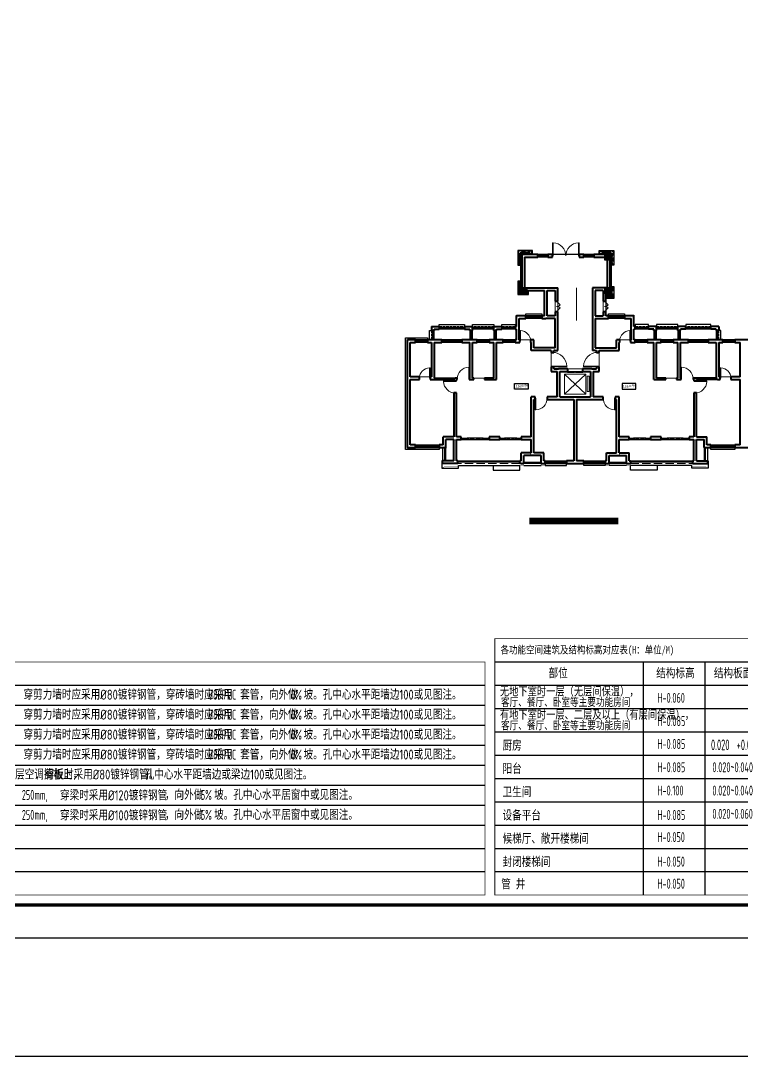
# Model space of a CAD drawing. Extents: x -518115 to 790560, y -210384 to 1628073.
# Drawn here: x 446931 to 468605, y 638908 to 670028 of the extents above; entities that cross this region are included whole.
import ezdxf

# ---------------------------------------------------------------- set-up
doc = ezdxf.new("R2010")
doc.units = 0
doc.header["$LTSCALE"] = 1000
doc.header["$MEASUREMENT"] = 0
doc.linetypes.add('DASH', pattern=[0.35, 0.25, -0.1])
doc.linetypes.add('HIDDEN', pattern=[0.375, 0.25, -0.125])
for name, color, linetype, lineweight in [('3.5方案汇报，与郭总、侯月琴确定户型_t8$0$STAIR', 2, 'Continuous', 18), ('PUB_HATCH', 8, 'Continuous', 9), ('STAIR', 2, 'Continuous', 18), ('WALL', 9, 'Continuous', 40), ('WINDOW', 144, 'Continuous', 15), ('平面-栏杆', 135, 'Continuous', 15), ('平面-看线', 45, 'Continuous', 15)]:
    doc.layers.add(name, color=color, linetype=linetype, lineweight=lineweight)
for name, color, linetype in [('C-Sheet-图框', 101, 'Continuous'), ('PUB_TEXT', 4, 'Continuous'), ('图框', 140, 'Continuous'), ('看线', 251, 'Continuous'), ('立面-看线', 251, 'Continuous')]:
    doc.layers.add(name, color=color, linetype=linetype)
doc.layers.add('yichutu', color=7, linetype='Continuous', true_color=0xffffff, plot=False)
doc.styles.add('宋体', font='', dxfattribs={"height": 50})
doc.styles.add('房间名称', font='TSSDENG', dxfattribs={"width": 0.8, "bigfont": 'HZTXT'})
doc.styles.add('黑体', font='')
doc.styles.get('宋体').set_extended_font_data('SimSun')
doc.styles.get('黑体').set_extended_font_data('SimHei')
pattern_1 = [(0, (-168166.886, -210246.6915), (12.3825, 7.149038), [8.255, -16.51]), (120, (-168166.886, -210246.6915), (-12.38249852, 7.14904056), [8.255, -16.51]), (60, (-168166.886, -210246.6915), (1.48e-06, 14.29807856), [-16.51, 8.255])]

# ---------------------------------------------------------------- blocks, each defined once
blk = doc.blocks.new('A$C028C60F5')
at = {"color": 6}
blk.add_lwpolyline([(400, 0), (0, 0), (0, -400), (400, -400)], close=True, dxfattribs=at)
at = {"layer": 'PUB_HATCH'}
blk.add_solid([(0, -400), (400, -400), (0, 0), (400, 0)], dxfattribs=at)
blk = doc.blocks.new('A$C3EFA6995')
for p in [(9700, -2400), (15900, -2400)]:
    blk.add_blockref('A$C028C60F5', p)
blk = doc.blocks.new('A$C1F074C3D')
at = {"layer": 'STAIR'}
blk.add_line((-1190, 4160), (-1190, 1703), dxfattribs=at)
blk = doc.blocks.new('A$C03F721DF')
at = {"layer": '立面-看线'}
h = blk.add_hatch(dxfattribs=at)
h.set_pattern_fill('HONEY', color=256, scale=5.2)
h.set_pattern_definition(pattern_1)
h.paths.add_polyline_path([(3680, 2600), (3680, 2640), (3400, 2640), (3400, 2600), (3360, 2600), (3360, 2280), (3440, 2280), (3440, 2560), (3720, 2560), (3720, 2600)])
h = blk.add_hatch(dxfattribs=at)
h.set_pattern_fill('HONEY', color=256, scale=5.2)
h.set_pattern_definition(pattern_1)
h.paths.add_polyline_path([(5840, 2600), (5840, 2640), (6120, 2640), (6120, 2600), (6160, 2600), (6160, 2280), (6080, 2280), (6080, 2560), (5800, 2560), (5800, 2600)])
h = blk.add_hatch(dxfattribs=at)
h.set_pattern_fill('HONEY', color=256, scale=5.2)
h.set_pattern_definition([(0, (-168206.6314, -211486.691), (12.3825, 7.149038), [8.255, -16.51]), (120, (-168206.6314, -211486.691), (-12.38249852, 7.14904056), [8.255, -16.51]), (60, (-168206.6314, -211486.691), (1.48e-06, 14.29807856), [-16.51, 8.255])])
h.paths.add_polyline_path([(3440, 1480), (3440, 1480), (3440, 1720), (3360, 1720), (3360, 1400), (3440, 1400)])
h = blk.add_hatch(dxfattribs=at)
h.set_pattern_fill('HONEY', color=256, scale=5.2)
h.set_pattern_definition([(0, (-168206.6314, -211646.691), (12.3825, 7.149038), [8.255, -16.51]), (120, (-168206.6314, -211646.691), (-12.38249852, 7.14904056), [8.255, -16.51]), (60, (-168206.6314, -211646.691), (1.48e-06, 14.29807856), [-16.51, 8.255])])
h.paths.add_polyline_path([(5960, 1400), (6080, 1400), (6080, 1560), (6160, 1560), (6160, 1280), (5960, 1280)])
at = {"color": 1, "const_width": 3.2}
for points in [[(3440, 2280), (3360, 2280), (3360, 2600), (3400, 2600), (3400, 2640), (3516, 2640), (3516, 2640), (3564, 2640), (3564, 2640), (3680, 2640), (3680, 2600), (3720, 2600), (3720, 2560)], [(6080, 2280), (6160, 2280), (6160, 2600), (6120, 2600), (6120, 2640), (6004, 2640), (6004, 2640), (5956, 2640), (5956, 2640), (5840, 2640), (5840, 2600), (5800, 2600), (5800, 2560)], [(3440, 1720), (3360, 1720), (3360, 1400), (3600, 1400), (3600, 1480)], [(6080, 1560), (6160, 1560), (6160, 1280), (5960, 1280)]]:
    blk.add_lwpolyline(points, dxfattribs=at)
at = {"color": 1}
for points in [[(3221, -1315), (3624, -1315), (3624, -1489), (3221, -1489)], [(6859, -1315), (6456, -1315), (6456, -1489), (6859, -1489)]]:
    blk.add_lwpolyline(points, close=True, dxfattribs=at)
at = {"color": 30, "const_width": 3.2}
for points in [[(1060, -3720), (1060, -3840), (1100, -3840), (1100, -3820), (1520, -3820), (1520, -3720)], [(3380, -3720), (3380, -3780), (3500, -3780), (3500, -3720)], [(4020, -3720), (4020, -3780), (4140, -3780), (4140, -3720)], [(6060, -3720), (6060, -3780), (5940, -3780), (5940, -3720)], [(6700, -3720), (6700, -3780), (6580, -3780), (6580, -3720)], [(9020, -3720), (9020, -3840), (8980, -3840), (8980, -3820), (8560, -3820), (8560, -3720)]]:
    blk.add_lwpolyline(points, dxfattribs=at)
at = {"layer": '3.5方案汇报，与郭总、侯月琴确定户型_t8$0$STAIR'}
for p, q in [((5360, -1040), (4720, -1640)), ((4720, -1040), (5360, -1640))]:
    blk.add_line(p, q, dxfattribs=at)
for points in [[(4720, -1640), (4720, -1040), (5360, -1040), (5360, -1640)], [(5400, -1560), (5400, -1100), (5460, -1100), (5460, -1560)]]:
    blk.add_lwpolyline(points, close=True, dxfattribs=at)
at = {"layer": 'WALL', "color": 7}
for p, q in [((3920, 2560), (3440, 2560)), ((3440, 2560), (3440, 1480)), ((3920, 2480), (3920, 2560)), ((4360, 2560), (4220, 2560)), ((4220, 2560), (4220, 2480)), ((4360, 2480), (4360, 2560)), ((5300, 2560), (5160, 2560)), ((5160, 2560), (5160, 2480)), ((5300, 2480), (5300, 2560)), ((6080, 2560), (5600, 2560)), ((5600, 2560), (5600, 2480)), ((6080, 2560), (6080, 1480)), ((3520, 2480), (3920, 2480)), ((3520, 2480), (3520, 1560)), ((4220, 2480), (4360, 2480)), ((5160, 2480), (5300, 2480)), ((5600, 2480), (6000, 2480)), ((6000, 2480), (6000, 1560)), ((3520, 1560), (4160, 1560)), ((4160, 1560), (4520, 1560)), ((4520, 1160), (4520, 1560)), ((5920, 1560), (5560, 1560)), ((5560, 1560), (5560, 680)), ((6000, 1560), (5920, 1560)), ((3440, 1480), (4120, 1480)), ((4120, 720), (4120, 1480)), ((4200, 1480), (4440, 1480)), ((4200, 720), (4200, 1480)), ((4440, 1480), (4440, 1160)), ((5880, 1480), (5640, 1480)), ((5640, 1480), (5640, 720)), ((5880, 1480), (5880, 1160)), ((6080, 1480), (5960, 1480)), ((5960, 1160), (5960, 1480)), ((4440, 1160), (4520, 1160)), ((5880, 1160), (5960, 1160)), ((3560, 720), (3280, 720)), ((3280, 400), (3280, 720)), ((3360, 640), (3560, 640)), ((3360, 360), (3360, 640)), ((3560, 640), (3560, 720)), ((4120, 720), (4040, 720)), ((4040, 720), (4040, 640)), ((4040, 640), (4160, 640)), ((4440, 640), (4160, 640)), ((4440, 720), (4200, 720)), ((4520, 840), (4440, 840)), ((4440, 840), (4440, 720)), ((4440, -240), (4440, 640)), ((4520, 680), (4520, 840)), ((4520, -280), (4520, 680)), ((5560, 680), (5560, -280)), ((5640, 720), (5880, 720)), ((5640, 640), (5640, -240)), ((5640, 640), (5920, 640)), ((5960, 840), (5880, 840)), ((5880, 840), (5880, 720)), ((5920, 640), (6040, 640)), ((5960, 720), (5960, 840)), ((6040, 720), (5960, 720)), ((6040, 640), (6040, 720)), ((6800, 720), (6520, 720)), ((6520, 720), (6520, 640)), ((6520, 640), (6720, 640)), ((6720, 360), (6720, 640)), ((6800, 400), (6800, 720)), ((720, 400), (960, 400)), ((720, 400), (720, 280)), ((800, 320), (960, 320)), ((800, 320), (800, 280)), ((960, 400), (960, 320)), ((1720, 400), (1960, 400)), ((1720, 400), (1720, 320)), ((1720, 320), (1880, 320)), ((1880, 280), (1880, 320)), ((1960, 280), (1960, 400)), ((2600, 280), (2600, 400)), ((2600, 400), (2840, 400)), ((2680, 280), (2680, 320)), ((2680, 320), (2840, 320)), ((2840, 400), (2840, 320)), ((3240, 400), (3280, 400)), ((3240, 400), (3240, 320)), ((3240, 320), (3280, 320)), ((3280, 0), (3280, 320)), ((3360, 0), (3360, 360)), ((6720, 0), (6720, 360)), ((6840, 400), (6800, 400)), ((6840, 320), (6800, 320)), ((6800, 0), (6800, 320)), ((6840, 320), (6840, 400)), ((7480, 400), (7240, 400)), ((7240, 320), (7240, 400)), ((7400, 320), (7240, 320)), ((7400, 280), (7400, 320)), ((7480, 280), (7480, 400)), ((8360, 400), (8120, 400)), ((8120, 280), (8120, 400)), ((8360, 320), (8200, 320)), ((8200, 280), (8200, 320)), ((8360, 320), (8360, 400)), ((9360, 400), (9120, 400)), ((9120, 320), (9120, 400)), ((9280, 320), (9120, 320)), ((9280, 320), (9280, 280)), ((9360, 400), (9360, 280)), ((800, 280), (720, 280)), ((1880, 280), (1960, 280)), ((2600, 280), (2680, 280)), ((7400, 280), (7480, 280)), ((8120, 280), (8200, 280)), ((9360, 280), (9280, 280)), ((0, -1160), (0, 0)), ((240, 0), (0, 0)), ((80, -1120), (80, -80)), ((80, -80), (240, -80)), ((240, -80), (240, 0)), ((760, 0), (600, 0)), ((600, 0), (600, -80)), ((600, -80), (720, -80)), ((720, -80), (720, -1120)), ((1040, 0), (760, 0)), ((800, -80), (800, -1160)), ((800, -80), (1040, -80)), ((1040, -80), (1040, 0)), ((1920, 0), (1640, 0)), ((1640, 0), (1640, -80)), ((1640, -80), (1880, -80)), ((1880, -1160), (1880, -80)), ((2100, 0), (1920, 0)), ((1960, -1160), (1960, -80)), ((1960, -80), (2100, -80)), ((2100, -80), (2100, 0)), ((2640, 0), (2460, 0)), ((2460, 0), (2460, -80)), ((2460, -80), (2600, -80)), ((2600, -1160), (2600, -80)), ((2880, 0), (2640, 0)), ((2680, -80), (2880, -80)), ((2680, -1200), (2680, -80)), ((2880, -80), (2880, 0)), ((3280, 0), (3240, 0)), ((3240, 0), (3240, -80)), ((3240, -80), (3320, -80)), ((3320, -80), (3380, -80)), ((3380, 0), (3360, 0)), ((3380, -80), (3380, 0)), ((3800, 0), (3700, 0)), ((3700, 0), (3700, -80)), ((3700, -80), (3720, -80)), ((3720, -320), (3720, -80)), ((3800, -240), (3800, 0)), ((4360, -240), (3800, -240)), ((4440, -240), (4360, -240)), ((4520, -320), (4520, -280)), ((5560, -280), (5560, -320)), ((5640, -240), (5720, -240)), ((5720, -240), (6280, -240)), ((6280, -240), (6280, 0)), ((6380, 0), (6280, 0)), ((6360, -320), (6360, -80)), ((6360, -80), (6380, -80)), ((6380, -80), (6380, 0)), ((6720, 0), (6700, 0)), ((6700, 0), (6700, -80)), ((6700, -80), (6760, -80)), ((6760, -80), (6840, -80)), ((6840, 0), (6800, 0)), ((6840, -80), (6840, 0)), ((7440, 0), (7200, 0)), ((7200, 0), (7200, -80)), ((7200, -80), (7400, -80)), ((7400, -1200), (7400, -80)), ((7620, 0), (7440, 0)), ((7480, -80), (7620, -80)), ((7480, -1160), (7480, -80)), ((7620, -80), (7620, 0)), ((8160, 0), (7980, 0)), ((7980, 0), (7980, -80)), ((7980, -80), (8120, -80)), ((8120, -1160), (8120, -80)), ((8440, 0), (8160, 0)), ((8200, -1160), (8200, -80)), ((8200, -80), (8440, -80)), ((8440, -80), (8440, 0)), ((9320, 0), (9040, 0)), ((9040, 0), (9040, -80)), ((9040, -80), (9280, -80)), ((9280, -80), (9280, -1160)), ((9480, 0), (9320, 0)), ((9360, -80), (9360, -1120)), ((9360, -80), (9480, -80)), ((9480, -80), (9480, 0)), ((10040, 0), (9840, 0)), ((9840, 0), (9840, -80)), ((9840, -80), (10000, -80)), ((10000, -1120), (10000, -80)), ((10240, 0), (10040, 0)), ((4320, -320), (3720, -320)), ((4320, -320), (4320, -380)), ((4320, -380), (4400, -380)), ((4440, -320), (4400, -320)), ((4400, -380), (4400, -320)), ((4440, -320), (4440, -320)), ((4440, -320), (4520, -320)), ((5640, -320), (5560, -320)), ((5640, -320), (5640, -320)), ((5640, -320), (5680, -320)), ((5680, -320), (5680, -380)), ((5680, -380), (5760, -380)), ((5760, -320), (6360, -320)), ((5760, -380), (5760, -320)), ((4400, -820), (4320, -820)), ((4320, -820), (4320, -960)), ((4400, -880), (4400, -820)), ((4400, -880), (4540, -880)), ((4820, -880), (4540, -880)), ((4820, -960), (4820, -880)), ((5540, -880), (5260, -880)), ((5260, -880), (5260, -960)), ((5540, -880), (5680, -880)), ((5760, -820), (5680, -820)), ((5680, -820), (5680, -880)), ((5760, -960), (5760, -820)), ((0, -3240), (0, -1160)), ((360, -1120), (80, -1120)), ((80, -3160), (80, -1200)), ((80, -1200), (360, -1200)), ((360, -1200), (360, -1120)), ((720, -1120), (680, -1120)), ((680, -1120), (680, -1200)), ((680, -1200), (760, -1200)), ((760, -1200), (1400, -1200)), ((800, -1160), (1440, -1160)), ((1400, -1200), (1400, -1240)), ((1400, -1240), (1480, -1240)), ((1500, -1160), (1440, -1160)), ((1480, -1240), (1480, -1200)), ((1480, -1200), (1500, -1200)), ((1500, -1200), (1500, -1160)), ((1880, -1160), (1860, -1160)), ((1860, -1160), (1860, -1200)), ((1860, -1200), (1920, -1200)), ((1920, -1200), (2000, -1200)), ((2000, -1160), (1960, -1160)), ((2000, -1200), (2000, -1160)), ((2600, -1160), (2320, -1160)), ((2320, -1160), (2320, -1200)), ((2320, -1200), (2680, -1200)), ((4320, -960), (4500, -960)), ((4500, -1720), (4500, -960)), ((4580, -960), (4820, -960)), ((4580, -1720), (4580, -960)), ((5260, -960), (5500, -960)), ((5500, -960), (5500, -1720)), ((5580, -960), (5760, -960)), ((5580, -960), (5580, -1720)), ((7400, -1200), (7760, -1200)), ((7760, -1160), (7480, -1160)), ((7760, -1200), (7760, -1160)), ((8120, -1160), (8080, -1160)), ((8080, -1160), (8080, -1200)), ((8080, -1200), (8160, -1200)), ((8160, -1200), (8220, -1200)), ((8220, -1160), (8200, -1160)), ((8220, -1200), (8220, -1160)), ((8640, -1160), (8580, -1160)), ((8580, -1160), (8580, -1200)), ((8580, -1200), (8600, -1200)), ((8600, -1200), (8600, -1240)), ((8600, -1240), (8680, -1240)), ((9280, -1160), (8640, -1160)), ((8680, -1240), (8680, -1200)), ((9320, -1200), (8680, -1200)), ((9320, -1200), (9400, -1200)), ((9400, -1120), (9360, -1120)), ((9400, -1200), (9400, -1120)), ((10000, -1120), (9720, -1120)), ((9720, -1120), (9720, -1200)), ((9720, -1200), (10000, -1200)), ((10000, -3160), (10000, -1200)), ((1480, -1600), (1400, -1600)), ((1400, -1600), (1400, -2920)), ((1480, -2920), (1480, -1600)), ((3840, -1720), (3720, -1720)), ((3720, -2920), (3720, -1720)), ((3800, -1800), (3840, -1800)), ((3800, -2960), (3800, -1800)), ((3840, -1800), (3840, -1720)), ((4500, -1720), (4200, -1720)), ((4200, -1720), (4200, -1800)), ((4200, -1800), (4540, -1800)), ((4540, -1800), (5000, -1800)), ((4580, -1720), (5040, -1720)), ((5000, -1800), (5000, -3640)), ((5040, -1720), (5500, -1720)), ((5080, -1800), (5540, -1800)), ((5080, -1800), (5080, -3640)), ((5540, -1800), (5880, -1800)), ((5880, -1720), (5580, -1720)), ((5880, -1800), (5880, -1720)), ((6360, -1720), (6240, -1720)), ((6240, -1720), (6240, -1800)), ((6240, -1800), (6280, -1800)), ((6280, -2960), (6280, -1800)), ((6360, -2920), (6360, -1720)), ((8680, -1600), (8600, -1600)), ((8600, -1600), (8600, -2920)), ((8680, -2920), (8680, -1600)), ((1080, -3160), (1080, -2920)), ((1400, -2920), (1080, -2920)), ((1160, -3240), (1160, -3000)), ((1400, -3000), (1160, -3000)), ((1400, -3640), (1400, -3000)), ((1620, -2920), (1480, -2920)), ((1480, -3640), (1480, -3000)), ((1480, -3000), (1620, -3000)), ((1620, -3000), (1620, -2920)), ((2780, -2920), (2460, -2920)), ((2460, -2920), (2460, -3000)), ((2460, -3000), (2780, -3000)), ((2780, -3000), (2780, -2920)), ((3720, -2920), (3420, -2920)), ((3420, -2920), (3420, -3000)), ((3420, -3000), (3720, -3000)), ((3720, -3400), (3720, -3000)), ((3800, -3400), (3800, -2960)), ((6280, -3400), (6280, -2960)), ((6660, -2920), (6360, -2920)), ((6360, -3400), (6360, -3000)), ((6360, -3000), (6660, -3000)), ((6660, -3000), (6660, -2920)), ((7620, -2920), (7300, -2920)), ((7300, -2920), (7300, -3000)), ((7300, -3000), (7620, -3000)), ((7620, -3000), (7620, -2920)), ((8600, -2920), (8460, -2920)), ((8460, -2920), (8460, -3000)), ((8460, -3000), (8600, -3000)), ((8600, -3640), (8600, -3000)), ((8680, -2920), (9000, -2920)), ((8680, -3640), (8680, -3000)), ((8680, -3000), (8920, -3000)), ((8920, -3240), (8920, -3000)), ((9000, -3160), (9000, -2920)), ((0, -3240), (240, -3240)), ((240, -3160), (80, -3160)), ((240, -3240), (240, -3160)), ((1080, -3160), (960, -3160)), ((960, -3160), (960, -3240)), ((960, -3240), (1160, -3240)), ((3420, -3640), (3420, -3400)), ((3720, -3400), (3420, -3400)), ((4100, -3400), (3800, -3400)), ((4100, -3640), (4100, -3400)), ((5980, -3640), (5980, -3400)), ((5980, -3400), (6280, -3400)), ((6360, -3400), (6660, -3400)), ((6660, -3640), (6660, -3400)), ((8920, -3240), (9120, -3240)), ((9120, -3160), (9000, -3160)), ((9120, -3240), (9120, -3160)), ((10000, -3160), (9840, -3160)), ((9840, -3160), (9840, -3240)), ((9840, -3240), (10040, -3240)), ((10040, -3240), (10240, -3240)), ((1400, -3640), (1060, -3640)), ((1060, -3720), (1060, -3640)), ((1440, -3720), (1060, -3720)), ((1520, -3720), (1440, -3720)), ((1520, -3640), (1480, -3640)), ((1520, -3720), (1520, -3640)), ((3420, -3640), (3380, -3640)), ((3380, -3720), (3380, -3640)), ((3420, -3720), (3380, -3720)), ((3420, -3720), (3420, -3720)), ((3420, -3720), (3500, -3720)), ((3500, -3680), (3500, -3480)), ((3760, -3480), (3500, -3480)), ((3500, -3720), (3500, -3680)), ((4020, -3480), (3760, -3480)), ((4020, -3720), (4020, -3480)), ((4020, -3720), (4140, -3720)), ((4140, -3640), (4100, -3640)), ((4140, -3720), (4140, -3640)), ((5000, -3640), (4780, -3640)), ((4780, -3640), (4780, -3720)), ((4780, -3720), (5040, -3720)), ((5040, -3720), (5300, -3720)), ((5300, -3640), (5080, -3640)), ((5300, -3720), (5300, -3640)), ((5980, -3640), (5940, -3640)), ((5940, -3640), (5940, -3720)), ((5940, -3720), (6060, -3720)), ((6060, -3720), (6060, -3480)), ((6060, -3480), (6320, -3480)), ((6320, -3480), (6580, -3480)), ((6580, -3680), (6580, -3480)), ((6580, -3720), (6580, -3680)), ((6580, -3720), (6660, -3720)), ((6660, -3640), (6700, -3640)), ((6660, -3720), (6700, -3720)), ((6660, -3720), (6660, -3720)), ((6700, -3640), (6700, -3720)), ((8560, -3640), (8600, -3640)), ((8560, -3640), (8560, -3720)), ((8560, -3720), (8640, -3720)), ((8640, -3720), (9020, -3720)), ((8680, -3640), (9020, -3640)), ((9020, -3640), (9020, -3720))]:
    blk.add_line(p, q, dxfattribs=at)
at = {"layer": 'WINDOW'}
for p, q in [((4360, 2520), (4360, 2910)), ((4380, 2910), (4360, 2910)), ((4380, 2520), (4380, 2910)), ((5140, 2520), (5140, 2910)), ((5140, 2910), (5160, 2910)), ((5160, 2520), (5160, 2910)), ((5160, 2560), (4360, 2560)), ((4360, 2520), (4380, 2520)), ((5160, 2520), (5140, 2520)), ((5300, 2480), (5300, 2560)), ((5600, 2560), (5300, 2560)), ((5300, 2533), (5600, 2533)), ((5300, 2507), (5600, 2507)), ((5600, 2560), (5600, 2480)), ((5600, 2480), (5300, 2480)), ((4440, 840), (4440, 1160)), ((4480, 1160), (4593, 1047)), ((4480, 840), (4593, 953)), ((4520, 840), (4520, 1160)), ((5880, 840), (5880, 1160)), ((5920, 1160), (6033, 1047)), ((5920, 840), (6033, 953)), ((5960, 840), (5960, 1160)), ((1040, -80), (1040, 0)), ((1040, 0), (1640, 0)), ((1640, -27), (1040, -27)), ((1640, -53), (1040, -53)), ((1040, -80), (1640, -80)), ((1640, 0), (1640, -80)), ((3380, 0), (3700, 0)), ((6700, 0), (6380, 0)), ((8440, 0), (8440, -80)), ((9040, 0), (8440, 0)), ((8440, -27), (9040, -27)), ((8440, -53), (9040, -53)), ((9040, -80), (8440, -80)), ((9040, -80), (9040, 0)), ((4320, -820), (4320, -380)), ((5760, -820), (5760, -380)), ((664, -848), (680, -848)), ((664, -1160), (664, -848)), ((680, -1160), (680, -848)), ((1842, -829), (1860, -829)), ((1842, -1180), (1842, -829)), ((1860, -1180), (1860, -829)), ((4820, -880), (5260, -880)), ((8238, -829), (8220, -829)), ((8220, -1180), (8220, -829)), ((8238, -1180), (8238, -829)), ((9416, -848), (9400, -848)), ((9400, -1160), (9400, -848)), ((9416, -1160), (9416, -848)), ((360, -1120), (680, -1120)), ((680, -1160), (664, -1160)), ((1089, -1258), (1089, -1240)), ((1440, -1240), (1089, -1240)), ((1440, -1240), (1440, -1258)), ((1860, -1180), (1842, -1180)), ((2000, -1160), (2000, -1200)), ((2000, -1160, 320), (2320, -1160, 320)), ((2320, -1200), (2320, -1160)), ((4805, -984), (4805, -975)), ((5025, -975), (4805, -975)), ((5025, -984), (4805, -984)), ((4820, -960), (5260, -960)), ((5260, -960), (4820, -960)), ((5025, -984), (5025, -975)), ((5275, -975), (5055, -975)), ((5055, -984), (5055, -975)), ((5275, -984), (5055, -984)), ((5275, -984), (5275, -975)), ((7760, -1160), (7760, -1200)), ((8080, -1160, 320), (7760, -1160, 320)), ((8080, -1200), (8080, -1160)), ((8220, -1180), (8238, -1180)), ((8640, -1240), (8640, -1258)), ((8640, -1240), (8991, -1240)), ((8991, -1258), (8991, -1240)), ((9720, -1120), (9400, -1120)), ((9400, -1160), (9416, -1160)), ((1440, -1258), (1089, -1258)), ((8640, -1258), (8991, -1258)), ((3840, -1760), (3858, -1760)), ((3840, -1760), (3840, -2111)), ((3858, -1760), (3858, -2111)), ((6240, -1760), (6222, -1760)), ((6222, -1760), (6222, -2111)), ((6240, -1760), (6240, -2111)), ((3858, -2111), (3840, -2111)), ((6222, -2111), (6240, -2111)), ((1620, -2960), (1620, -2976)), ((1620, -2971), (1620, -2960)), ((1620, -2960), (1856, -2960)), ((1856, -2971), (1620, -2971)), ((2460, -3000), (1620, -3000)), ((1798, -2960), (1798, -2948)), ((1798, -2948), (2040, -2948)), ((2040, -2960), (1798, -2960)), ((1856, -2960), (1856, -2971)), ((1884, -2975), (2009, -2975)), ((2009, -2975), (1954, -2981)), ((1954, -2981), (1954, -2975)), ((2040, -2948), (2040, -2960)), ((2281, -2948), (2040, -2948)), ((2040, -2960), (2281, -2960)), ((2196, -2975), (2071, -2975)), ((2071, -2975), (2126, -2981)), ((2126, -2981), (2126, -2975)), ((2224, -2960), (2224, -2971)), ((2460, -2960), (2224, -2960)), ((2224, -2971), (2460, -2971)), ((2281, -2960), (2281, -2948)), ((2460, -2971), (2460, -2960)), ((2780, -2960), (2780, -2976)), ((2780, -2971), (2780, -2960)), ((2780, -2960), (2960, -2960)), ((2960, -2971), (2780, -2971)), ((3420, -3000), (2780, -3000)), ((2916, -2960), (2916, -2948)), ((2916, -2948), (3100, -2948)), ((3100, -2960), (2916, -2960)), ((2960, -2960), (2960, -2971)), ((2981, -2975), (3076, -2975)), ((3076, -2975), (3035, -2981)), ((3035, -2981), (3035, -2975)), ((3100, -2948), (3100, -2960)), ((3284, -2948), (3100, -2948)), ((3100, -2960), (3284, -2960)), ((3219, -2975), (3124, -2975)), ((3124, -2975), (3165, -2981)), ((3165, -2981), (3165, -2975)), ((3240, -2960), (3240, -2971)), ((3420, -2960), (3240, -2960)), ((3240, -2971), (3420, -2971)), ((3284, -2960), (3284, -2948)), ((3420, -2971), (3420, -2960)), ((6660, -2971), (6660, -2960)), ((6660, -2960), (6840, -2960)), ((6840, -2971), (6660, -2971)), ((6660, -3000), (7300, -3000)), ((6796, -2960), (6796, -2948)), ((6796, -2948), (6980, -2948)), ((6980, -2960), (6796, -2960)), ((6840, -2960), (6840, -2971)), ((6861, -2975), (6956, -2975)), ((6956, -2975), (6915, -2981)), ((6915, -2981), (6915, -2975)), ((6980, -2948), (6980, -2960)), ((7164, -2948), (6980, -2948)), ((6980, -2960), (7164, -2960)), ((7099, -2975), (7004, -2975)), ((7004, -2975), (7045, -2981)), ((7045, -2981), (7045, -2975)), ((7120, -2960), (7120, -2971)), ((7300, -2960), (7120, -2960)), ((7120, -2971), (7300, -2971)), ((7164, -2960), (7164, -2948)), ((7300, -2960), (7300, -2976)), ((7300, -2971), (7300, -2960)), ((7620, -2971), (7620, -2960)), ((7620, -2960), (7856, -2960)), ((7856, -2971), (7620, -2971)), ((7620, -3000), (8460, -3000)), ((7799, -2960), (7799, -2948)), ((7799, -2948), (8040, -2948)), ((8040, -2960), (7799, -2960)), ((7856, -2960), (7856, -2971)), ((7884, -2975), (8009, -2975)), ((8009, -2975), (7954, -2981)), ((7954, -2981), (7954, -2975)), ((8040, -2948), (8040, -2960)), ((8282, -2948), (8040, -2948)), ((8040, -2960), (8282, -2960)), ((8196, -2975), (8071, -2975)), ((8071, -2975), (8126, -2981)), ((8126, -2981), (8126, -2975)), ((8224, -2960), (8224, -2971)), ((8460, -2960), (8224, -2960)), ((8224, -2971), (8460, -2971)), ((8282, -2960), (8282, -2948)), ((8460, -2960), (8460, -2976)), ((8460, -2971), (8460, -2960)), ((240, -3240), (240, -3160)), ((240, -3160), (960, -3160)), ((960, -3187), (240, -3187)), ((960, -3213), (240, -3213)), ((240, -3240), (960, -3240)), ((960, -3160), (960, -3240)), ((9120, -3160), (9120, -3240)), ((9840, -3160), (9120, -3160)), ((9120, -3187), (9840, -3187)), ((9120, -3213), (9840, -3213)), ((9840, -3240), (9120, -3240)), ((9840, -3240), (9840, -3160)), ((3500, -3720), (3500, -3680)), ((3500, -3680), (4020, -3680)), ((4020, -3693), (3500, -3693)), ((3500, -3707), (3533, -3693)), ((4020, -3707), (3500, -3707)), ((3500, -3720), (4020, -3720)), ((3535, -3707), (3568, -3693)), ((3570, -3707), (3604, -3693)), ((3606, -3707), (3639, -3693)), ((3641, -3707), (3674, -3693)), ((3676, -3707), (3710, -3693)), ((3712, -3707), (3745, -3693)), ((3747, -3707), (3780, -3693)), ((3782, -3707), (3816, -3693)), ((3818, -3707), (3851, -3693)), ((3853, -3707), (3887, -3693)), ((3889, -3707), (3922, -3693)), ((3924, -3707), (3957, -3693)), ((3959, -3707), (3993, -3693)), ((3995, -3707), (4020, -3697)), ((4020, -3680), (4020, -3720)), ((5300, -3720), (5300, -3640)), ((5300, -3640), (5940, -3640)), ((5940, -3667), (5300, -3667)), ((5940, -3693), (5300, -3693)), ((5300, -3720), (5940, -3720)), ((5940, -3640), (5940, -3720)), ((6060, -3680), (6060, -3720)), ((6580, -3680), (6060, -3680)), ((6060, -3693), (6580, -3693)), ((6085, -3707), (6060, -3697)), ((6060, -3707), (6580, -3707)), ((6580, -3720), (6060, -3720)), ((6121, -3707), (6087, -3693)), ((6156, -3707), (6123, -3693)), ((6191, -3707), (6158, -3693)), ((6227, -3707), (6193, -3693)), ((6262, -3707), (6229, -3693)), ((6298, -3707), (6264, -3693)), ((6333, -3707), (6300, -3693)), ((6368, -3707), (6335, -3693)), ((6404, -3707), (6370, -3693)), ((6439, -3707), (6406, -3693)), ((6474, -3707), (6441, -3693)), ((6510, -3707), (6476, -3693)), ((6545, -3707), (6512, -3693)), ((6580, -3707), (6547, -3693)), ((6580, -3720), (6580, -3680))]:
    blk.add_line(p, q, dxfattribs=at)
at = {"layer": 'WINDOW', "extrusion": (0, 0, -1)}
for p, q in [((3920, 2560), (3920, 2480)), ((3920, 2560), (4220, 2560)), ((4220, 2533), (3920, 2533)), ((4220, 2507), (3920, 2507)), ((4220, 2480), (4220, 2560)), ((3920, 2480), (4220, 2480)), ((3560, 640), (3560, 720)), ((3560, 720), (4040, 720)), ((4040, 693), (3560, 693)), ((4040, 667), (3560, 667)), ((3560, 640), (4040, 640)), ((4040, 720), (4040, 640)), ((6040, 720), (6040, 640)), ((6520, 720), (6040, 720)), ((6040, 693), (6520, 693)), ((6040, 667), (6520, 667)), ((6520, 640), (6040, 640)), ((6520, 640), (6520, 720)), ((3396, 272), (3380, 272)), ((3380, -40), (3380, 272)), ((3396, -40), (3396, 272)), ((6684, 272), (6700, 272)), ((6684, -40), (6684, 272)), ((6700, -40), (6700, 272)), ((240, 0), (240, -80)), ((600, 0), (240, 0)), ((240, -27), (600, -27)), ((240, -53), (600, -53)), ((600, -80), (240, -80)), ((600, -80), (600, 0)), ((2100, 0), (2100, -80)), ((2460, 0), (2100, 0)), ((2100, -27), (2460, -27)), ((2100, -53), (2460, -53)), ((2460, -80), (2100, -80)), ((2460, -80), (2460, 0)), ((2880, 0), (2880, -80)), ((3240, 0), (2880, 0)), ((2880, -27), (3240, -27)), ((2880, -53), (3240, -53)), ((3240, -80), (2880, -80)), ((3240, -80), (3240, 0)), ((3380, -40), (3396, -40)), ((6700, -40), (6684, -40)), ((6840, -80), (6840, 0)), ((6840, 0), (7200, 0)), ((7200, -27), (6840, -27)), ((7200, -53), (6840, -53)), ((6840, -80), (7200, -80)), ((7200, 0), (7200, -80)), ((7620, -80), (7620, 0)), ((7620, 0), (7980, 0)), ((7980, -27), (7620, -27)), ((7980, -53), (7620, -53)), ((7620, -80), (7980, -80)), ((7980, 0), (7980, -80)), ((9480, -80), (9480, 0)), ((9480, 0), (9840, 0)), ((9840, -27), (9480, -27)), ((9840, -53), (9480, -53)), ((9480, -80), (9840, -80)), ((9840, 0), (9840, -80)), ((4360, -820), (4360, -798)), ((4360, -798), (4789, -798)), ((4360, -820), (4789, -820)), ((4789, -798), (4789, -820)), ((5291, -798), (5291, -820)), ((5720, -798), (5291, -798)), ((5720, -820), (5291, -820)), ((5720, -820), (5720, -798)), ((1160, -3240), (1120, -3240)), ((1120, -3240), (1120, -3640)), ((1133, -3640), (1133, -3240)), ((1147, -3240), (1133, -3266)), ((1147, -3267), (1133, -3293)), ((1147, -3294), (1133, -3320)), ((1147, -3322), (1133, -3347)), ((1147, -3349), (1133, -3374)), ((1147, -3376), (1133, -3402)), ((1147, -3403), (1133, -3429)), ((1147, -3640), (1147, -3240)), ((1160, -3240), (1160, -3640)), ((8920, -3240), (8960, -3240)), ((8920, -3240), (8920, -3640)), ((8933, -3640), (8933, -3240)), ((8933, -3240), (8947, -3266)), ((8933, -3267), (8947, -3293)), ((8933, -3294), (8947, -3320)), ((8933, -3322), (8947, -3347)), ((8933, -3349), (8947, -3374)), ((8933, -3376), (8947, -3402)), ((8933, -3403), (8947, -3429)), ((8947, -3640), (8947, -3240)), ((8960, -3240), (8960, -3640)), ((1120, -3640), (1160, -3640)), ((1147, -3430), (1133, -3456)), ((1147, -3458), (1133, -3483)), ((1147, -3485), (1133, -3510)), ((1147, -3512), (1133, -3538)), ((1147, -3539), (1133, -3565)), ((1147, -3566), (1133, -3592)), ((1147, -3594), (1133, -3619)), ((1147, -3621), (1137, -3640)), ((4140, -3640), (4140, -3720)), ((4780, -3640), (4140, -3640)), ((4140, -3667), (4780, -3667)), ((4140, -3693), (4780, -3693)), ((4780, -3720), (4140, -3720)), ((4780, -3720), (4780, -3640)), ((8960, -3640), (8920, -3640)), ((8933, -3430), (8947, -3456)), ((8933, -3458), (8947, -3483)), ((8933, -3485), (8947, -3510)), ((8933, -3512), (8947, -3538)), ((8933, -3539), (8947, -3565)), ((8933, -3566), (8947, -3592)), ((8933, -3594), (8947, -3619)), ((8933, -3621), (8943, -3640))]:
    blk.add_line(p, q, dxfattribs=at)
at = {"layer": 'WINDOW'}
for centre, radius, start, end in [((4370, 2520), 390, 0, 88.5307), ((5150, 2520), 390, 91.4693, 180), ((4480, 1160), 160, 270, 315), ((4480, 840), 160, 45, 90), ((5920, 1160), 160, 269.9999, 314.9999), ((5920, 840), 160, 44.9999, 89.9999), ((672, -1160), 312, 91.4693, 180), ((1851, -1180), 351, 91.4693, 180), ((8229, -1180), 351, 0, 88.5307), ((9408, -1160), 312, 0, 88.5307), ((1440, -1249), 351, 181.4693, 270), ((8640, -1249), 351, 270, 358.5307), ((3849, -1760), 351, 271.4693, 0), ((6231, -1760), 351, 180, 268.5307)]:
    blk.add_arc(centre, radius, start, end, dxfattribs=at)
at = {"layer": 'WINDOW', "extrusion": (0, 0, -1)}
for centre, radius, start, end in [((-3388, -40), 312, 91.4693, 180), ((-6692, -40), 312, 0, 88.5307), ((-4360, -809), 429, 90, 178.5307), ((-5720, -809), 429, 1.4693, 90)]:
    blk.add_arc(centre, radius, start, end, dxfattribs=at)
at = {"layer": '平面-栏杆'}
for points in [[(1720, 372), (960, 372)], [(1720, 348), (960, 348)], [(2600, 372), (1960, 372)], [(2600, 348), (1960, 348)], [(3240, 372), (2840, 372)], [(3240, 348), (2840, 348)], [(6840, 372), (7240, 372)], [(6840, 348), (7240, 348)], [(7480, 372), (8120, 372)], [(7480, 348), (8120, 348)], [(8360, 372), (9120, 372)], [(8360, 348), (9120, 348)], [(748, 280), (748, 0)], [(772, 280), (772, 0)], [(1908, 280), (1908, 0)], [(1932, 280), (1932, 0)], [(2628, 280), (2628, 0)], [(2652, 280), (2652, 0)], [(7428, 280), (7428, 0)], [(7452, 280), (7452, 0)], [(8148, 280), (8148, 0)], [(8172, 280), (8172, 0)], [(9308, 280), (9308, 0)], [(9332, 280), (9332, 0)], [(3380, -3660), (1520, -3660)], [(3380, -3680), (1520, -3680)], [(6700, -3660), (8560, -3660)], [(6700, -3680), (8560, -3680)]]:
    blk.add_lwpolyline(points, dxfattribs=at)
at = {"layer": '平面-看线', "linetype": 'DASH', "ltscale": 0.3}
for p, q in [((720, 0), (720, 280)), ((9360, 0), (9360, 280))]:
    blk.add_line(p, q, dxfattribs=at)
at = {"layer": '平面-看线'}
for p, q in [((1880, 0), (1880, 280)), ((2600, 0), (2600, 280)), ((7480, 0), (7480, 280)), ((8200, 0), (8200, 280))]:
    blk.add_line(p, q, dxfattribs=at)
at = {"layer": '平面-看线', "linetype": 'DASH', "ltscale": 0.3}
for points in [[(960, 400), (1720, 400)], [(2600, 400), (1960, 400)], [(2840, 400), (3240, 400)], [(7240, 400), (6840, 400)], [(7480, 400), (8120, 400)], [(9120, 400), (8360, 400)]]:
    blk.add_lwpolyline(points, dxfattribs=at)
at = {"layer": '平面-看线'}
for points in [[(960, 320), (1720, 320)], [(2600, 320), (1960, 320)], [(3240, 320), (2840, 320)], [(6840, 320), (7240, 320)], [(7480, 320), (8120, 320)], [(9120, 320), (8360, 320)], [(800, 280), (800, 0)], [(1960, 280), (1960, 0)], [(2680, 280), (2680, 0)], [(7400, 280), (7400, 0)], [(8120, 280), (8120, 0)], [(9280, 280), (9280, 0)], [(3380, -3640), (1520, -3640)], [(6700, -3640), (8560, -3640)]]:
    blk.add_lwpolyline(points, dxfattribs=at)
at = {"layer": '平面-看线', "linetype": 'DASH'}
for points in [[(3380, -3720), (1520, -3720)], [(6700, -3720), (8560, -3720)]]:
    blk.add_lwpolyline(points, dxfattribs=at)
at = {"layer": '看线', "color": 201}
for points in [[(3760, 2560), (3760, 2680), (3320, 2680), (3320, 2240), (3400, 2240), (3400, 1760), (3320, 1760), (3320, 1360), (3640, 1360), (3640, 1480)], [(5760, 2560), (5760, 2680), (6200, 2680), (6200, 2240), (6120, 2240), (6120, 1600), (6200, 1600), (6200, 1240), (5960, 1240)], [(960, -3240), (960, -3300), (-60, -3300), (-60, 60), (600, 60), (600, 0)], [(1060, -3640), (1040, -3640), (1040, -3860), (1540, -3860), (1540, -3780)], [(9020, -3640), (9040, -3640), (9040, -3860), (8540, -3860), (8540, -3780)]]:
    blk.add_lwpolyline(points, dxfattribs=at)
at = {"layer": '看线', "color": 201, "linetype": 'HIDDEN', "ltscale": 0.5}
for points in [[(3740, 2560), (3740, 2660), (3340, 2660), (3340, 2260), (3420, 2260), (3420, 1740), (3340, 1740), (3340, 1380), (3620, 1380), (3620, 1480)], [(5780, 2560), (5780, 2660), (6180, 2660), (6180, 2260), (6100, 2260), (6100, 1580), (6180, 1580), (6180, 1260), (5960, 1260)]]:
    blk.add_lwpolyline(points, dxfattribs=at)
at = {"layer": '看线', "color": 202, "ltscale": 0.5}
for points in [[(3560, 720), (3560, 780), (4040, 780), (4040, 720)], [(6040, 720), (6040, 780), (6520, 780), (6520, 720)], [(960, 400), (960, 460), (1720, 460), (1720, 400)], [(1960, 400), (1960, 460), (2600, 460), (2600, 400)], [(2840, 400), (2840, 460), (3240, 460), (3240, 400)], [(7240, 400), (7240, 460), (6840, 460), (6840, 400)], [(8120, 400), (8120, 460), (7480, 460), (7480, 400)], [(9120, 400), (9120, 460), (8360, 460), (8360, 400)], [(660, 0), (660, 280), (720, 280)], [(9420, 0), (9420, 280), (9360, 280)], [(1060, -3240), (1060, -3640)], [(9020, -3240), (9020, -3640)], [(9840, -3240), (9840, -3300), (9120, -3300), (9120, -3240)], [(4140, -3720), (4140, -3780), (4780, -3780), (4780, -3720)], [(5940, -3720), (5940, -3780), (5300, -3780), (5300, -3720)], [(1540, -3780), (3380, -3780)], [(2580, -3780), (2580, -3920), (3380, -3920), (3380, -3780)], [(3500, -3780), (4020, -3780)], [(6580, -3780), (6060, -3780)], [(7500, -3780), (7500, -3920), (6700, -3920), (6700, -3780)], [(8540, -3780), (6700, -3780)]]:
    blk.add_lwpolyline(points, dxfattribs=at)
at = {"xscale": 0.4, "yscale": 0.4, "zscale": 0.4}
for name, p in [('A$C028C60F5', (5920, 2560)), ('A$C3EFA6995', (-440, 2520)), ('A$C1F074C3D', (5560, -104))]:
    blk.add_blockref(name, p, dxfattribs=at)
at = {"color": 1, "style": '黑体'}
for p in [(3250, -1431), (6473, -1431)]:
    blk.add_text('116户型', height=70, dxfattribs=at).set_placement(p)
blk = doc.blocks.new('A$C0281008A')
at = {"color": 5, "linetype": 'DASH', "ltscale": 0.4, "const_width": 15}
blk.add_lwpolyline([(9800, -3176), (10936, -3176), (10936, -2936), (13464, -2936), (13464, -3416), (13764, -3416), (13764, -3656), (15836, -3656), (15836, -3416), (16136, -3416), (16136, -2936), (18664, -2936), (18664, -3176), (19856, -3176), (19856, 96), (16576, 96), (16576, 816), (15736, 816), (15736, 1544), (16240, 1544), (16240, 1480), (16480, 1480), (16480, 1800), (16416, 1800), (16416, 2360), (16480, 2360), (16480, 2680), (16440, 2680), (16440, 2720), (16160, 2720), (16160, 2680), (16120, 2680), (16120, 2656), (14040, 2656), (14040, 2680), (14000, 2680), (14000, 2720), (13720, 2720), (13720, 2680), (13680, 2680), (13680, 2360), (13744, 2360), (13744, 1640), (13680, 1640), (13680, 1360), (13864, 1360), (13864, 816), (13024, 816), (13024, 96), (6576, 96), (6576, 816), (5736, 816), (5736, 1360), (5920, 1360), (5920, 1640), (5856, 1640), (5856, 2360), (5920, 2360), (5920, 2680), (5880, 2680), (5880, 2720), (5600, 2720), (5600, 2680), (5560, 2680), (5560, 2656), (3480, 2656), (3480, 2680), (3440, 2680), (3440, 2720), (3160, 2720), (3160, 2680), (3120, 2680), (3120, 2360), (3184, 2360), (3184, 1800), (3120, 1800), (3120, 1480), (3360, 1480), (3360, 1544), (3864, 1544), (3864, 816), (3024, 816), (3024, 96), (-256, 96), (-256, -3176), (936, -3176), (936, -2936), (3464, -2936), (3464, -3416), (3764, -3416), (3764, -3656), (5836, -3656), (5836, -3416), (6136, -3416), (6136, -2936), (8664, -2936), (8664, -3176), (9800, -3176)], dxfattribs=at)
blk = doc.blocks.new('yct-841-594-84100-59399.9999999999-100-1000.0')
at = {"color": 7, "true_color": 0xffffff}
blk.add_lwpolyline([(0, -3549), (80358, -3549), (80358, 0), (0, 0)], close=True, dxfattribs=at)
at = {"layer": 'yichutu', "color": 7, "true_color": 0xffffff}
blk.add_lwpolyline([(0, 0), (0, 59400), (84100, 59400), (84100, 0)], close=True, dxfattribs=at)
blk = doc.blocks.new('A$C78D13F63')
at = {"layer": 'C-Sheet-图框', "color": 0}
for p, q in [((52360, 7300), (67578, 7300)), ((56815, 7300), (56815, 300)), ((58665, 7300), (58665, 300)), ((31504, 6600), (52060, 6600)), ((52360, 6600), (67578, 6600)), ((31504, 6000), (52060, 6000)), ((52360, 5900), (67578, 5900)), ((31504, 5400), (52060, 5400)), ((52360, 5200), (67578, 5200)), ((31504, 4800), (52060, 4800)), ((52360, 4500), (67578, 4500)), ((31504, 4200), (52060, 4200)), ((52360, 3800), (67578, 3800)), ((31504, 3600), (52060, 3600)), ((31504, 3600), (52060, 3600)), ((31504, 3000), (52060, 3000)), ((52360, 3100), (67578, 3100)), ((31504, 2400), (52060, 2400)), ((52360, 2400), (67578, 2400)), ((31504, 1700), (52060, 1700)), ((52360, 1700), (67578, 1700)), ((31504, 1000), (52060, 1000)), ((52360, 1000), (67578, 1000))]:
    blk.add_line(p, q, dxfattribs=at)
at = {"layer": 'C-Sheet-图框', "color": 0, "const_width": 24}
blk.add_lwpolyline([(52360, 300), (52360, 8000), (67578, 8000), (67578, 300), (52360, 300)], dxfattribs=at)
blk.add_lwpolyline([(31504, 300), (31504, 7300), (52060, 7300), (52060, 300)], close=True, dxfattribs=at)
at = {"layer": 'PUB_TEXT', "color": 2}
for s, height, style, width, p in [('各功能空间建筑及结构标高对应表(H：单位/M)', 227.85, '宋体', 0.8, (52528, 7551)), ('H-0.060', 300, '房间名称', 0.56, (57240, 6073)), ('H-0.085', 300, '房间名称', 0.56, (57240, 5373)), ('H-0.085', 300, '房间名称', 0.56, (57240, 4687)), ('H-0.085', 300, '房间名称', 0.56, (57240, 3987)), ('250mm,', 300, '房间名称', 0.56, (38151, 3156)), ('H-0.100', 300, '房间名称', 0.56, (57240, 3287)), ('250mm,', 300, '房间名称', 0.56, (38151, 2556)), ('H-0.085', 300, '房间名称', 0.56, (57240, 2551)), ('H-0.050', 300, '房间名称', 0.56, (57240, 1887)), ('H-0.050', 300, '房间名称', 0.56, (57240, 1151)), ('H-0.050', 300, '房间名称', 0.56, (57240, 487))]:
    blk.add_text(s, height=height, dxfattribs=dict(at, style=style, width=width)).set_placement(p)
at = {"layer": 'PUB_TEXT', "style": '房间名称'}
for s, height, width, p in [('部位', 300, 0.8, (53972, 6810)), ('结构标高', 300, 0.8, (57207, 6810)), ('结构板面以上建筑构造做法厚度', 300, 0.8, (58938, 6810)), ('穿剪力墙时应采用%%C80镀锌钢管，穿砖墙时应采用', 300, 0.8, (38202, 6168)), ('%%c80PVC', 300, 0.56, (43741, 6168)), ('套管，向外做', 300, 0.8, (44709, 6168)), ('10%%%', 300, 0.56, (46149, 6168)), ('坡。孔中心水平距墙边100或见图注。', 300, 0.8, (46613, 6168)), ('客厅、餐厅、卧室等主要功能房间', 240, 0.8, (52544, 5953)), ('穿剪力墙时应采用%%C80镀锌钢管，穿砖墙时应采用', 300, 0.8, (38202, 5568)), ('%%c80PVC', 300, 0.56, (43741, 5568)), ('套管，向外做', 300, 0.8, (44709, 5568)), ('10%%%', 300, 0.56, (46149, 5568)), ('坡。孔中心水平距墙边100或见图注。', 300, 0.8, (46613, 5568)), ('穿剪力墙时应采用%%C80镀锌钢管，穿砖墙时应采用', 300, 0.8, (38202, 4968)), ('套管，向外做', 300, 0.8, (44709, 4968)), ('坡。孔中心水平距墙边100或见图注。', 300, 0.8, (46613, 4968)), ('客厅、餐厅、卧室等主要功能房间', 240, 0.8, (52544, 5253)), ('%%c80PVC', 300, 0.56, (43741, 4968)), ('10%%%', 300, 0.56, (46149, 4968)), ('穿剪力墙时应采用%%C80镀锌钢管，穿砖墙时应采用', 300, 0.8, (38202, 4368)), ('%%c80PVC', 300, 0.56, (43741, 4368)), ('套管，向外做', 300, 0.8, (44709, 4368)), ('10%%%', 300, 0.56, (46149, 4368)), ('坡。孔中心水平距墙边100或见图注。', 300, 0.8, (46613, 4368)), ('厨房', 300, 0.8, (52591, 4637)), ('0.020', 321.4, 0.56, (58851, 4650)), ('空调机预留孔，孔中心中心位于住宅各层空调搁板上，', 300, 0.8, (33052, 3768)), ('穿板时采用%%C80镀锌钢管。', 300, 0.8, (38840, 3768)), ('孔中心水平距墙边或梁边100或见图注。', 300, 0.8, (41841, 3768)), ('阳台', 300, 0.8, (52591, 3937)), ('0.020~0.040', 300, 0.56, (58894, 3987)), ('穿梁时采用%%C120镀锌钢管', 300, 0.8, (39298, 3142)), ('，向外做', 300, 0.8, (42448, 3156)), ('5%%%', 300, 0.56, (43526, 3156)), ('坡。孔中心水平居窗中或见图注。', 300, 0.8, (43927, 3156)), ('卫生间', 300, 0.8, (52591, 3237)), ('0.020~0.040', 300, 0.56, (58894, 3287)), ('穿梁时采用%%C100镀锌钢管', 300, 0.8, (39298, 2542)), ('，向外做', 300, 0.8, (42448, 2556)), ('5%%%', 300, 0.56, (43526, 2556)), ('坡。孔中心水平居窗中或见图注。', 300, 0.8, (43927, 2556)), ('设备平台', 300, 0.8, (52591, 2537)), ('0.020~0.060', 300, 0.56, (58894, 2587)), ('候梯厅、敞开楼梯间', 300, 0.8, (52591, 1837)), ('封闭楼梯间', 300, 0.8, (52591, 1137)), ('管 井', 300, 0.8, (52553, 469))]:
    blk.add_text(s, height=height, dxfattribs=dict(at, width=width)).set_placement(p)
at = {"layer": 'PUB_TEXT', "color": 1, "style": '房间名称', "width": 0.8}
for s, p in [('无地下室时一层（无层间保温），', (52510, 6268)), ('有地下室时一层、二层及以上（有层间保温），', (52510, 5568))]:
    blk.add_text(s, height=257.14, dxfattribs=at).set_placement(p)
at = {"layer": 'PUB_TEXT', "color": 3, "style": '房间名称', "width": 0.56}
blk.add_text('+0.005', height=321.4, dxfattribs=at).set_placement((59623, 4650))
blk = doc.blocks.new('TK')
at = {"layer": '图框'}
blk.add_lwpolyline([(465375, 548714), (549475, 548714), (549475, 489314), (465375, 489314)], close=True, dxfattribs=at)
blk.add_lwpolyline([(465375, 548714), (549475, 548714), (549475, 489314), (465375, 489314)], close=True, dxfattribs=at)
at = {"layer": '图框', "const_width": 100}
blk.add_lwpolyline([(548475, 490314), (548475, 547714), (467875, 547714), (467875, 490314)], close=True, dxfattribs=at)

msp = doc.modelspace()

# ---------------------------------------------------------------- linework, layer by layer
at = {"color": 5, "linetype": 'DASH', "ltscale": 2, "const_width": 200}
msp.add_lwpolyline([(464878.4, 654990.9), (462204.6, 654990.9)], dxfattribs=at)

# ---------------------------------------------------------------- block references
for name, p in [('A$C03F721DF', (458545.2, 660442.1)), ('A$C0281008A', (458785.2, 660362.1))]:
    msp.add_blockref(name, p)
at = {"layer": 'yichutu'}
msp.add_blockref('yct-841-594-84100-59399.9999999999-100-1000.0', (406314.1, 642457), dxfattribs=at)

# ---------------------------------------------------------------- next in the draw order: block references
msp.add_blockref('A$C78D13F63', (408814.1, 643457))

# ---------------------------------------------------------------- next in the draw order: block references
msp.add_blockref('TK', (-59060.9, 153143.3))

doc.saveas('drawing.dxf')
